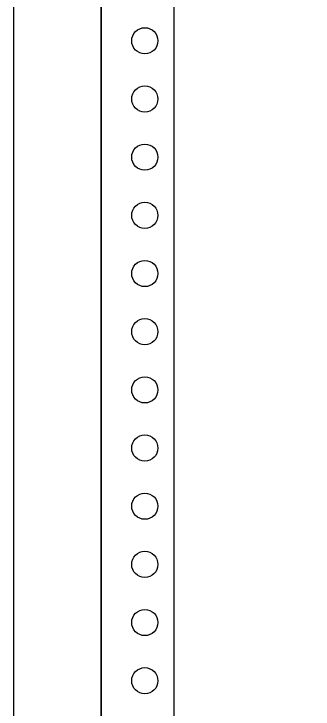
# Model space of a CAD drawing. Extents: x 1618643 to 1619243, y 398120 to 400320.
# Drawn here: x 1618642.7 to 1618745.6, y 399845.7 to 400084.7 of the extents above; entities that cross this region are included whole.
import ezdxf

# ---------------------------------------------------------------- set-up
doc = ezdxf.new("R2010")
doc.units = 0
doc.header["$MEASUREMENT"] = 0
doc.layers.add('LY-JS-BJ', color=7, linetype='Continuous')
doc.layers.add('布置图', color=20, linetype='Continuous')

# ---------------------------------------------------------------- blocks, each defined once
blk = doc.blocks.new('*U29')
at = {"layer": 'LY-JS-BJ', "color": 6}
blk.add_circle((0, 0), 4.5, dxfattribs=at)
blk = doc.blocks.new('*U30')
at = {"layer": 'LY-JS-BJ', "color": 0, "linetype": 'ByBlock', "lineweight": -2, "transparency": 16777216}
for p in [(0, -120), (0, -140), (0, -160), (0, -180), (0, -200), (0, -220), (0, -240), (0, -260), (0, -280), (0, -300), (0, -320), (0, -340)]:
    blk.add_blockref('*U29', p, dxfattribs=at)

msp = doc.modelspace()

# ---------------------------------------------------------------- linework, layer by layer
at = {"layer": 'LY-JS-BJ', "color": 6, "ltscale": 50}
msp.add_lwpolyline([(1618672.74, 400265.47), (1618672.74, 398120.47)], dxfattribs=at)
at = {"layer": 'LY-JS-BJ', "color": 6, "lineweight": -3}
msp.add_lwpolyline([(1618697.74, 400205.47), (1618697.74, 398205.47), (1618672.74, 398205.47), (1618672.74, 400205.47)], close=True, dxfattribs=at)
at = {"layer": '布置图', "ltscale": 50}
msp.add_lwpolyline([(1618642.74, 400320.47), (1619242.74, 400320.47), (1619242.74, 398120.47), (1618642.74, 398120.47)], close=True, dxfattribs=at)

# ---------------------------------------------------------------- block references
at = {"layer": 'LY-JS-BJ', "color": 6, "lineweight": -3}
msp.add_blockref('*U30', (1618687.74, 400195.47), dxfattribs=at)

doc.saveas('drawing.dxf')
